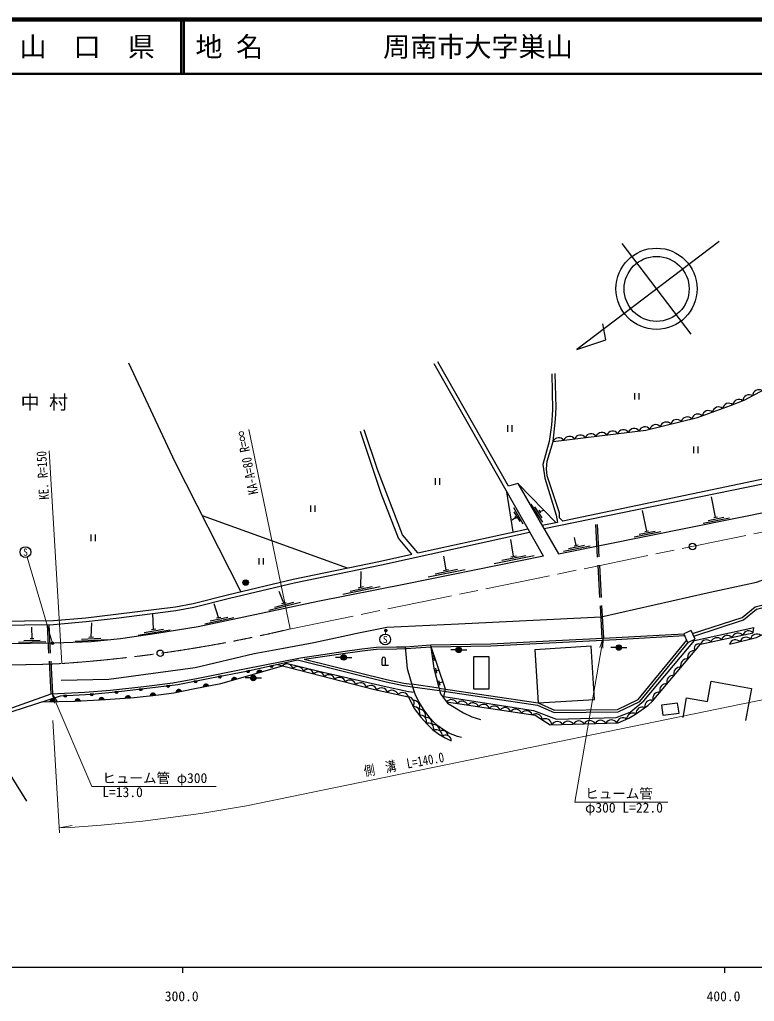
# Model space of a CAD drawing. Units: millimetres at full size, sheet at 1:1000; details may follow other scales. Extents: x 40000 to 680000, y 20000 to 380000.
# Drawn here: x 337930 to 473538, y 198715 to 380000 of the extents above; entities that cross this region are included whole.
import ezdxf
from ezdxf.enums import TextEntityAlignment as Align

# ---------------------------------------------------------------- set-up
doc = ezdxf.new("R2010")
doc.units = ezdxf.units.MM
doc.header["$LTSCALE"] = 1000
doc.linetypes.add('CHAIN', pattern=[18.5, 12, -1.5, 3.5, -1.5])
doc.linetypes.add('DASHED', pattern=[7.5, 6, -1.5])
for name, color, linetype, lineweight in [('M-BGD', 7, 'Continuous', 25), ('M-BMK', 2, 'CHAIN', 13), ('M-BMK-SRVR', 3, 'Continuous', 25), ('M-STR-HTXT', 7, 'Continuous', 13), ('M-STR-STRC', 7, 'Continuous', 25), ('M-TTL', 2, 'Continuous', 140), ('M-TTL-BAND', 7, 'Continuous', 25), ('M-TTL-LINE', 7, 'Continuous', 50)]:
    doc.layers.add(name, color=color, linetype=linetype, lineweight=lineweight)
doc.layers.add('M-BMK-HTXT', color=7, linetype='Continuous')
doc.layers.add('M-TTL-TXT', color=7, linetype='Continuous')
doc.styles.add('ＭＳ ゴシック', font='')
doc.styles.get('ＭＳ ゴシック').set_extended_font_data('MS Gothic')

# ---------------------------------------------------------------- blocks, each defined once
blk = doc.blocks.new('open_arrow')
at = {"color": 0, "linetype": 'Continuous', "lineweight": -2}
blk.add_lwpolyline([(7.5, 1.25), (0, 0), (7.5, -1.25)], dxfattribs=at)

msp = doc.modelspace()

# ---------------------------------------------------------------- hatches: boundary and pattern name
at = {"layer": 'M-BGD'}
for points in [[(379151, 276048, -0.41421), (379651, 276548, -0.41421), (380151, 276048, -1)], [(418485, 263620, -0.41421), (418985, 264120, -0.41421), (419485, 263620, -1)], [(448024, 264052, -0.41421), (448524, 264552, -0.41421), (449024, 264052, -1)], [(397252, 262214, -0.41421), (397752, 262714, -0.41421), (398252, 262214, -1)], [(379800, 259675), (380411, 259810, -0.84072)], [(381699, 259312, -0.82183), (382651, 259588)], [(384115, 260626), (384726, 260761, -0.84072)], [(370083, 257813), (370697, 257932, -0.84072)], [(374577, 258681), (375191, 258799, -0.84072)], [(377060, 257977, -0.82183), (378014, 258244)], [(380557, 258431, -0.41421), (381057, 258931, -0.41421), (381557, 258431, -1)], [(355507, 255852), (356130, 255911, -0.84072)], [(360000, 256377), (360621, 256452, -0.84072)], [(362017, 255154, -0.82183), (363002, 255266)], [(365028, 256987), (365649, 257062, -0.84072)], [(366806, 255789, -0.82183), (367778, 255980)], [(371820, 256778, -0.82183), (372792, 256971)], [(343500, 254071, -0.82183), (344491, 254085)], [(346023, 255188), (346648, 255220, -0.84072)], [(348151, 254135, -0.82183), (349140, 254190)], [(350922, 255422), (351545, 255481, -0.84072)], [(352561, 254377, -0.82183), (353550, 254431)], [(357408, 254702, -0.82183), (358396, 254772)]]:
    msp.add_hatch(color=256, dxfattribs=at).paths.add_polyline_path(points)
at = {"layer": 'M-STR-HTXT'}
for points in [[(405338, 267037, -1), (405720, 267360, -0.41421), (405690, 267007, -0.41421)], [(344121, 265074, -0.41421), (344218, 264734, -0.41421), (343878, 264637, -1)]]:
    msp.add_hatch(color=256, dxfattribs=at).paths.add_polyline_path(points)

# ---------------------------------------------------------------- linework, layer by layer
at = {"layer": 'M-BGD'}
for p, q in [((434589, 280895), (414459, 316459)), ((428134, 293822), (415112, 316829)), ((451407, 311032), (451407, 309832)), ((452207, 311032), (452207, 309832)), ((427966, 305102), (427966, 303902)), ((428766, 305102), (428766, 303902)), ((462328, 301169), (462328, 299969)), ((463128, 301169), (463128, 299969)), ((414610, 295304), (414610, 294104)), ((415410, 295304), (415410, 294104)), ((429882, 294316), (428134, 293822)), ((429882, 294316), (437378, 281345)), ((436943, 287106), (429882, 294316)), ((437378, 281345), (499873, 293944)), ((429031, 285414), (427835, 292826)), ((391626, 290299), (391626, 289099)), ((392426, 290299), (392426, 289099)), ((432294, 290543), (434464, 287183)), ((466394, 288113), (465637, 291866)), ((371632, 288410), (398385, 278752)), ((430896, 286853), (429135, 289878)), ((430285, 287307), (429228, 289122)), ((429621, 287852), (429374, 288275)), ((432980, 290034), (434282, 288018)), ((433731, 289424), (434035, 288954)), ((433883, 289189), (434684, 289430)), ((453686, 285551), (452917, 289365)), ((429497, 288063), (428849, 287560)), ((437180, 287156), (434363, 286562)), ((464061, 287030), (468963, 288018)), ((464982, 287522), (467923, 288115)), ((466050, 288043), (466737, 288182)), ((351079, 284900), (351079, 283700)), ((351879, 284900), (351879, 283700)), ((411421, 281540), (431699, 286001)), ((451353, 284468), (456255, 285457)), ((452274, 284960), (455215, 285553)), ((453343, 285481), (454029, 285620)), ((429100, 280910), (428566, 284006)), ((438321, 281841), (443222, 282829)), ((439242, 282333), (442183, 282926)), ((440310, 282854), (440996, 282992)), ((440653, 282923), (440357, 284394)), ((425543, 279581), (432895, 281064)), ((426954, 280171), (431365, 281061)), ((428585, 280806), (429615, 281014)), ((382067, 280560), (382067, 279360)), ((382867, 280560), (382867, 279360)), ((416625, 278380), (416219, 280936)), ((400904, 275208), (400990, 278095)), ((413313, 277100), (420174, 278484)), ((414626, 277671), (418743, 278501)), ((416144, 278283), (417105, 278477)), ((386691, 272261), (385829, 274377)), ((397607, 273888), (404452, 275354)), ((398913, 274475), (403020, 275354)), ((400425, 275105), (401383, 275310)), ((374657, 269608), (373843, 272126)), ((383933, 270935), (389746, 272423)), ((385021, 271524), (388509, 272416)), ((386284, 272156), (387098, 272365)), ((362651, 267445), (362492, 270357)), ((351114, 265979), (351247, 268634)), ((372089, 268456), (377472, 269585)), ((373104, 268975), (376334, 269653)), ((374280, 269529), (375034, 269687)), ((340226, 265699), (340204, 267802)), ((359791, 266359), (365709, 267347)), ((360925, 266852), (364476, 267445)), ((362237, 267375), (363065, 267514)), ((473344, 266758), (473460, 267781)), ((337735, 265062), (342735, 265137)), ((338731, 265377), (341730, 265422)), ((339876, 265694), (340576, 265705)), ((348148, 265228), (354141, 265532)), ((349331, 265588), (352927, 265771)), ((350694, 265958), (351533, 266000)), ((418485, 263620), (417485, 263620)), ((419485, 263620), (420485, 263620)), ((448024, 264052), (447024, 264052)), ((449024, 264052), (450024, 264052)), ((397252, 262214), (396252, 262214)), ((398252, 262214), (399252, 262214)), ((404840, 260785), (404840, 261985)), ((405440, 260785), (405440, 261985)), ((414342, 262566), (414464, 261674)), ((414403, 262120), (414586, 262145)), ((380411, 259810), (379800, 259675)), ((381699, 259312), (382651, 259588)), ((384726, 260761), (384115, 260626)), ((404840, 260785), (406040, 260785)), ((414670, 260214), (414900, 259344)), ((414785, 259779), (415343, 259926)), ((370697, 257932), (370083, 257813)), ((375191, 258799), (374577, 258681)), ((377060, 257977), (378014, 258244)), ((380557, 258431), (379557, 258431)), ((381557, 258431), (382557, 258431)), ((415257, 257988), (415486, 257117)), ((415371, 257553), (415951, 257705)), ((356130, 255911), (355507, 255852)), ((360621, 256452), (360000, 256377)), ((365649, 257062), (365028, 256987)), ((366806, 255789), (367778, 255980)), ((371820, 256778), (372792, 256971)), ((343500, 254071), (344491, 254085)), ((346648, 255220), (346023, 255188)), ((348151, 254135), (349140, 254190)), ((351545, 255481), (350922, 255422)), ((352561, 254377), (353550, 254431)), ((357408, 254702), (358396, 254772)), ((362017, 255154), (363002, 255266)), ((339257, 235703), (330210, 250189))]:
    msp.add_line(p, q, dxfattribs=at)
at = {"layer": 'M-BGD', "linetype": 'DASHED'}
for p, q in [((445456, 265780), (444201, 287885)), ((445755, 265795), (444499, 287946)), ((344054, 255537), (343356, 268309)), ((343754, 255520), (343056, 268293)), ((409162, 264204), (413769, 264540)), ((409193, 263855), (413817, 264191)), ((415318, 256577), (410320, 257258)), ((410452, 256781), (415442, 256104))]:
    msp.add_line(p, q, dxfattribs=at)
at = {"layer": 'M-BGD'}
for points in [[(436381, 302101), (453523, 304207), (463015, 306540), (469144, 308733), (471642, 309726), (480699, 314531), (490377, 319838), (494961, 322399)], [(378738, 274384), (366619, 298304), (358091, 316583)], [(436171, 314592), (436256, 307920), (436083, 305094), (435659, 302121), (434504, 297851), (434852, 295355), (436971, 288468), (437180, 287156)], [(438167, 287365), (437582, 287991), (437582, 288914), (435311, 295758), (435169, 297080), (435273, 298471), (436381, 302101), (436857, 306196), (436970, 308376), (436802, 314629)], [(410328, 281299), (407865, 284239), (404631, 292523), (400814, 303969)], [(411421, 281540), (408565, 284894), (403990, 296934), (401513, 304281)], [(487006, 294535), (486319, 295497), (476558, 293819), (475714, 295291), (438167, 287365)], [(486279, 293733), (485960, 294623), (475687, 292858), (475082, 294192), (434718, 285948)], [(314562, 269870), (327896, 268448), (333383, 268210), (344202, 268318), (350221, 268871), (355757, 269489), (366779, 270906), (370109, 271502), (376678, 273175), (388589, 276009), (404691, 279342), (432060, 285363)], [(345587, 258045), (354420, 258186), (370311, 260351), (381204, 262982), (386630, 263946), (392243, 265007), (400752, 266824), (405694, 267805), (418905, 268408), (445268, 269703), (464820, 274163), (473959, 276098), (483223, 279436), (495538, 284285)], [(314883, 270539), (327949, 269146), (333395, 268911), (344166, 269017), (350150, 269568), (355674, 270184), (366672, 271598), (369961, 272187), (376510, 273854), (388437, 276692), (404544, 280027), (410328, 281299)], [(434589, 280895), (409118, 275758), (392995, 272533), (370877, 267895), (363228, 266617), (356545, 265673), (351160, 265080), (344423, 264862), (335304, 264726), (328064, 265066), (319718, 265643), (312977, 266377)], [(462149, 266620), (471315, 269596), (473711, 271573), (483928, 274103)], [(468966, 264655), (473926, 265878), (479271, 268605), (484063, 269786), (485878, 271621), (487826, 272660), (490187, 273570), (496616, 273751)], [(462347, 266159), (471560, 269150), (473941, 271115), (484048, 273618)], [(413769, 264540), (424893, 264707), (435691, 265283), (448002, 265910), (460524, 266606)], [(416244, 255004), (432762, 252409), (437043, 250826), (448012, 251112), (450619, 252115), (453140, 254208), (462519, 265361), (473460, 267781)], [(416711, 254003), (433102, 251566), (435854, 249769), (448424, 250140), (450387, 251012), (451611, 251726), (453868, 253377), (454691, 254092), (463570, 264658), (473344, 266758)], [(413817, 264191), (424905, 264357), (435709, 264933), (448021, 265560), (460670, 266264)], [(415318, 256577), (433614, 253837), (436649, 252518), (448286, 252633), (452103, 254462), (461044, 265391)], [(415442, 256104), (433489, 253400), (436558, 252067), (448391, 252184), (452388, 254099), (461353, 265057)], [(343760, 255524), (349951, 255801), (354697, 256157), (360827, 256875), (366183, 257544), (370569, 258339), (379431, 260146), (389771, 262171), (398031, 263384), (401099, 263801), (403787, 264102), (407516, 264153), (409162, 264204)], [(390451, 261917), (398080, 263037), (401142, 263454), (403809, 263752), (407524, 263803), (409193, 263855)], [(419509, 247462), (418776, 247627), (417945, 247915), (417172, 248232), (416153, 248850), (415141, 249569), (414404, 250257), (413611, 251101), (412583, 252473), (411577, 254137), (410935, 255435), (410472, 256709), (409532, 260112), (409162, 264204)], [(413769, 264540), (414360, 260213), (415600, 255506), (416896, 253752), (419836, 251991), (421400, 251271), (422961, 250762)], [(416182, 254719), (416548, 256393), (413769, 264540)], [(345473, 255160), (351233, 255451), (356243, 255921), (367131, 257242), (373018, 258382), (380105, 259743), (389232, 261753)], [(386876, 261234), (393165, 259692), (405211, 256903), (409702, 255954), (410789, 255837)], [(389232, 261753), (405554, 257736), (408754, 257054), (410452, 256781)], [(390451, 261917), (405655, 258175), (408837, 257496), (410320, 257258)], [(342068, 254051), (348151, 254135), (353768, 254443), (359060, 254820), (363535, 255326), (366383, 255705), (370251, 256468), (375090, 257426), (378347, 258337), (386443, 260691)], [(385505, 260932), (403415, 256326), (409673, 254929), (410758, 252785), (411957, 251183), (413057, 249950), (414122, 248933), (415285, 248032), (416452, 247357), (417593, 246843)], [(460380, 251127), (461041, 254769), (464883, 254072), (465564, 257823), (472999, 256474), (471925, 250553)], [(298087, 226145), (305191, 233202), (314035, 241821), (329363, 250377), (343760, 255524)], [(301625, 226160), (314069, 240794), (329827, 250065), (345473, 255160)]]:
    msp.add_lwpolyline(points, dxfattribs=at)
for points in [[(461212, 264997), (462591, 265588), (461903, 267196), (460524, 266606)], [(433614, 253837), (444052, 254481), (443446, 264301), (433008, 263657)], [(421708, 256436), (424588, 256436), (424588, 262328), (421708, 262328)], [(456651, 251543), (459641, 251964), (459382, 253806), (456391, 253384)]]:
    msp.add_lwpolyline(points, close=True, dxfattribs=at)
for centre in [(379651, 276048), (418985, 263620), (448524, 264052), (397752, 262214), (381057, 258431)]:
    msp.add_circle(centre, 500, dxfattribs=at)
for centre, radius, start, end in [((472574, 309571), 1159, 57.64127, 176.73355), ((474353, 310499), 1160, 58.42993, 177.45955), ((466937, 307318), 1160, 50.17333, 169.20295), ((468822, 308001), 1160, 50.61438, 169.65446), ((470705, 308720), 1160, 52.17755, 171.20718), ((461169, 305480), 1160, 44.29423, 163.32385), ((463125, 306014), 1158, 47.0367, 166.19613), ((465054, 306644), 1160, 50.17333, 169.20295), ((453343, 303639), 1158, 39.88792, 159.07915), ((455343, 304048), 1160, 44.29423, 163.32385), ((457285, 304525), 1160, 44.29423, 163.32385), ((459227, 305003), 1160, 44.29423, 163.32385), ((437446, 301639), 1160, 37.4872, 156.51682), ((439431, 301883), 1160, 37.4872, 156.51682), ((441416, 302127), 1160, 37.4872, 156.51682), ((443401, 302370), 1160, 37.4872, 156.51682), ((445386, 302614), 1160, 37.4872, 156.51682), ((447371, 302858), 1160, 37.4872, 156.51682), ((449356, 303102), 1160, 37.4872, 156.51682), ((451341, 303346), 1160, 37.4872, 156.51682), ((470537, 265553), 1160, 42.60896, 161.63858), ((472491, 265975), 1158, 42.55145, 161.69609), ((473974, 265408), 1143, 49.68105, 169.70736), ((463256, 263906), 816, 67.36059, 212.55951), ((464671, 264293), 1160, 42.60896, 161.63858), ((466626, 264713), 1160, 42.60896, 161.63858), ((468582, 265133), 1160, 42.60896, 161.63858), ((470077, 264323), 1160, 44.33068, 163.3603), ((472019, 264802), 1160, 44.33068, 163.3603), ((462376, 262322), 1160, 80.44524, 199.47486), ((405140, 261985), 300, 0, 180), ((461089, 260791), 1160, 80.44524, 199.47486), ((380094, 259796), 318, 202.31545, 2.53318), ((382202, 259356), 505, 27.38306, 185.04125), ((384408, 260747), 318, 202.31545, 2.53318), ((387265, 259872), 1160, 16.06245, 135.09207), ((389202, 259374), 1160, 16.06245, 135.09207), ((391139, 258875), 1160, 16.06245, 135.09207), ((393076, 258377), 1160, 16.06245, 135.09207), ((459802, 259260), 1160, 80.44524, 199.47486), ((370380, 257926), 318, 200.85356, 1.07129), ((374874, 258794), 318, 200.76097, 0.9787), ((377564, 258016), 505, 26.7921, 184.45029), ((395013, 257879), 1160, 16.06245, 135.09207), ((396950, 257381), 1160, 16.06245, 135.09207), ((398887, 256883), 1160, 16.06245, 135.09207), ((400824, 256385), 1160, 16.06245, 135.09207), ((458516, 257729), 1160, 80.44524, 199.47486), ((355813, 255936), 318, 195.25096, 355.46869), ((360304, 256469), 318, 196.80404, 357.02178), ((362521, 255113), 505, 17.62887, 175.28706), ((365332, 257078), 318, 196.80404, 357.02178), ((367311, 255788), 505, 22.32117, 179.97936), ((372325, 256779), 505, 22.37449, 180.03268), ((402764, 255901), 1153, 16.27273, 135.74409), ((404719, 255432), 1160, 17.90138, 136.93101), ((406671, 254996), 1160, 17.90138, 136.93101), ((408606, 254613), 1113, 16.51567, 138.31673), ((455943, 254666), 1160, 80.44524, 199.47486), ((457229, 256198), 1160, 80.44524, 199.47486), ((343997, 253980), 505, 11.96345, 169.62164), ((346332, 255258), 318, 192.78498, 353.00272), ((348651, 254065), 505, 14.30715, 171.96535), ((351228, 255506), 318, 195.25096, 355.46869), ((353061, 254306), 505, 14.30715, 171.96535), ((357909, 254640), 505, 15.24079, 172.89898), ((409599, 253771), 1160, 327.32037, 86.34999), ((410675, 253199), 1097, 329.55205, 92.11003), ((417613, 253274), 1160, 22.02733, 141.05695), ((419592, 252980), 1160, 22.02733, 141.05695), ((421570, 252685), 1160, 22.02733, 141.05695), ((454472, 253168), 1174, 71.29915, 189.5799), ((410671, 252003), 1145, 334.8507, 94.75102), ((411755, 251564), 1088, 338.34345, 97.08027), ((423548, 252391), 1160, 22.02733, 141.05695), ((425526, 252097), 1160, 22.02733, 141.05695), ((427505, 251803), 1160, 22.02733, 141.05695), ((429483, 251509), 1160, 22.02733, 141.05695), ((431461, 251215), 1160, 22.02733, 141.05695), ((452855, 251907), 1160, 66.6644, 185.69403), ((411940, 250453), 1089, 339.02158, 102.31043), ((412891, 250002), 1167, 351.33756, 96.18981), ((433173, 250638), 1195, 5.02066, 122.14361), ((434964, 249720), 1186, 2.79878, 120.42051), ((437165, 249219), 1160, 32.17455, 151.20417), ((439164, 249278), 1160, 32.17455, 151.20417), ((441163, 249337), 1160, 32.17455, 151.20417), ((443162, 249396), 1160, 32.17455, 151.20417), ((445161, 249455), 1160, 32.17455, 151.20417), ((447161, 249514), 1160, 32.17455, 151.20417), ((449248, 249968), 1117, 50.03789, 171.58204), ((451114, 250804), 1148, 59.28558, 179.00123), ((413303, 249033), 1086, 345.1442, 108.58846), ((414266, 248591), 1255, 2.18061, 100.1452), ((414844, 247765), 1104, 354.08833, 116.40562), ((415951, 247655), 1074, 5.65176, 113.62869), ((416568, 246841), 1024, 0.10222, 127.66633)]:
    msp.add_arc(centre, radius, start, end, dxfattribs=at)
at = {"layer": 'M-BMK'}
msp.add_line((387747, 267455), (560712, 302958), dxfattribs=at)
for centre, radius, start, end in [((327757, 521939), 261458, 273.93622, 283.26432), ((337703, 410883), 150000, 261.34376, 273.05795)]:
    msp.add_arc(centre, radius, start, end, dxfattribs=at)
at = {"layer": 'M-BMK-SRVR'}
for p, q in [((467056, 339036), (440741, 319075)), ((461850, 321908), (449158, 338639)), ((446112, 320882), (445564, 323832)), ((440741, 319075), (446112, 320882))]:
    msp.add_line(p, q, dxfattribs=at)
for centre, radius in [((455478, 330307), 7500), ((455504, 330273), 6000), ((462127, 282723), 600), ((363891, 262989), 600)]:
    msp.add_circle(centre, radius, dxfattribs=at)
at = {"layer": 'M-STR-HTXT'}
for p, q in [((380216, 304342), (387887, 267484)), ((345705, 261097), (343382, 300406)), ((343999, 264856), (339292, 280718)), ((405529, 267198), (405479, 266538)), ((344044, 250580), (345260, 229850)), ((345207, 230744), (347626, 231163))]:
    msp.add_line(p, q, dxfattribs=at)
for points in [[(445606, 265788), (440397, 235521), (457570, 235521)], [(345207, 230744), (347319, 230811), (352975, 231243), (360670, 232013), (371401, 233434), (379820, 234834), (393839, 237744), (487298, 256927)], [(343907, 255530), (351283, 238387), (374183, 238387)]]:
    msp.add_lwpolyline(points, dxfattribs=at)
for centre in [(405529, 267198), (343999, 264856)]:
    msp.add_circle(centre, 250, dxfattribs=at)
at = {"layer": 'M-STR-STRC'}
for centre in [(339008, 281676), (405404, 265541)]:
    msp.add_circle(centre, 1000, dxfattribs=at)
at = {"layer": 'M-TTL'}
msp.add_line((680000, 380000), (40000, 380000), dxfattribs=at)
at = {"layer": 'M-TTL-BAND'}
for p, q in [((40000, 205000), (579000, 205000)), ((368000, 205000), (368000, 204000)), ((468000, 205000), (468000, 204000))]:
    msp.add_line(p, q, dxfattribs=at)
at = {"layer": 'M-TTL-LINE'}
for p, q in [((367750, 380000), (367750, 370000)), ((368250, 380000), (368250, 370000)), ((40000, 370000), (680000, 370000))]:
    msp.add_line(p, q, dxfattribs=at)

# ---------------------------------------------------------------- block references
at = {"layer": 'M-STR-HTXT', "xscale": 240, "yscale": 240}
for p, rotation in [((445606, 265788), 260.2), ((343907, 255530), 293.3)]:
    msp.add_blockref('open_arrow', p, dxfattribs=dict(at, rotation=rotation))

# ---------------------------------------------------------------- texts
at = {"layer": 'M-BMK-HTXT', "style": 'ＭＳ ゴシック'}
msp.add_text('中 村', height=2566, dxfattribs=at).set_placement((342482, 309333), align=Align.MIDDLE_CENTER)
at = {"layer": 'M-STR-HTXT', "style": 'ＭＳ ゴシック', "width": 0.8}
for s, rotation, p in [('KA-A=80 R=∞', 101.156, (380216, 304342)), ('KE. R=150', 93.382, (343382, 300406))]:
    msp.add_text(s, height=1833, rotation=rotation, dxfattribs=at).set_placement(p, align=Align.BOTTOM_RIGHT)
msp.add_text('側\u3000溝\u3000L=140.0', height=1833, rotation=10.182, dxfattribs=at).set_placement((409126, 241075), align=Align.BOTTOM_CENTER)
at = {"layer": 'M-STR-HTXT', "style": 'ＭＳ ゴシック'}
for s, p in [('ヒューム管 φ300', (353183, 238487)), ('L=13.0', (353183, 235887)), ('ヒューム管', (442297, 235621)), ('φ300 L=22.0', (442297, 233021))]:
    msp.add_text(s, height=1833, dxfattribs=at).set_placement(p, align=Align.BOTTOM_LEFT)
at = {"layer": 'M-STR-STRC', "style": 'ＭＳ ゴシック'}
for p in [(339008, 281676), (405404, 265541)]:
    msp.add_text('S', height=1320, dxfattribs=at).set_placement(p, align=Align.MIDDLE_CENTER)
at = {"layer": 'M-TTL-BAND', "style": 'ＭＳ ゴシック'}
for s, p in [('300.0', (367844, 198195)), ('400.0', (467844, 198195))]:
    msp.add_text(s, height=1833, dxfattribs=at).set_placement(p, align=Align.BOTTOM_CENTER)
at = {"layer": 'M-TTL-TXT', "style": 'ＭＳ ゴシック'}
msp.add_text('山\u3000口\u3000県', height=3666, dxfattribs=at).set_placement((350375, 375000), align=Align.MIDDLE_CENTER)
for s, p in [('地 名', (370380, 375000)), ('周南市大字巣山', (405024, 375000))]:
    msp.add_text(s, height=3666, dxfattribs=at).set_placement(p, align=Align.MIDDLE_LEFT)

doc.saveas('drawing.dxf')
